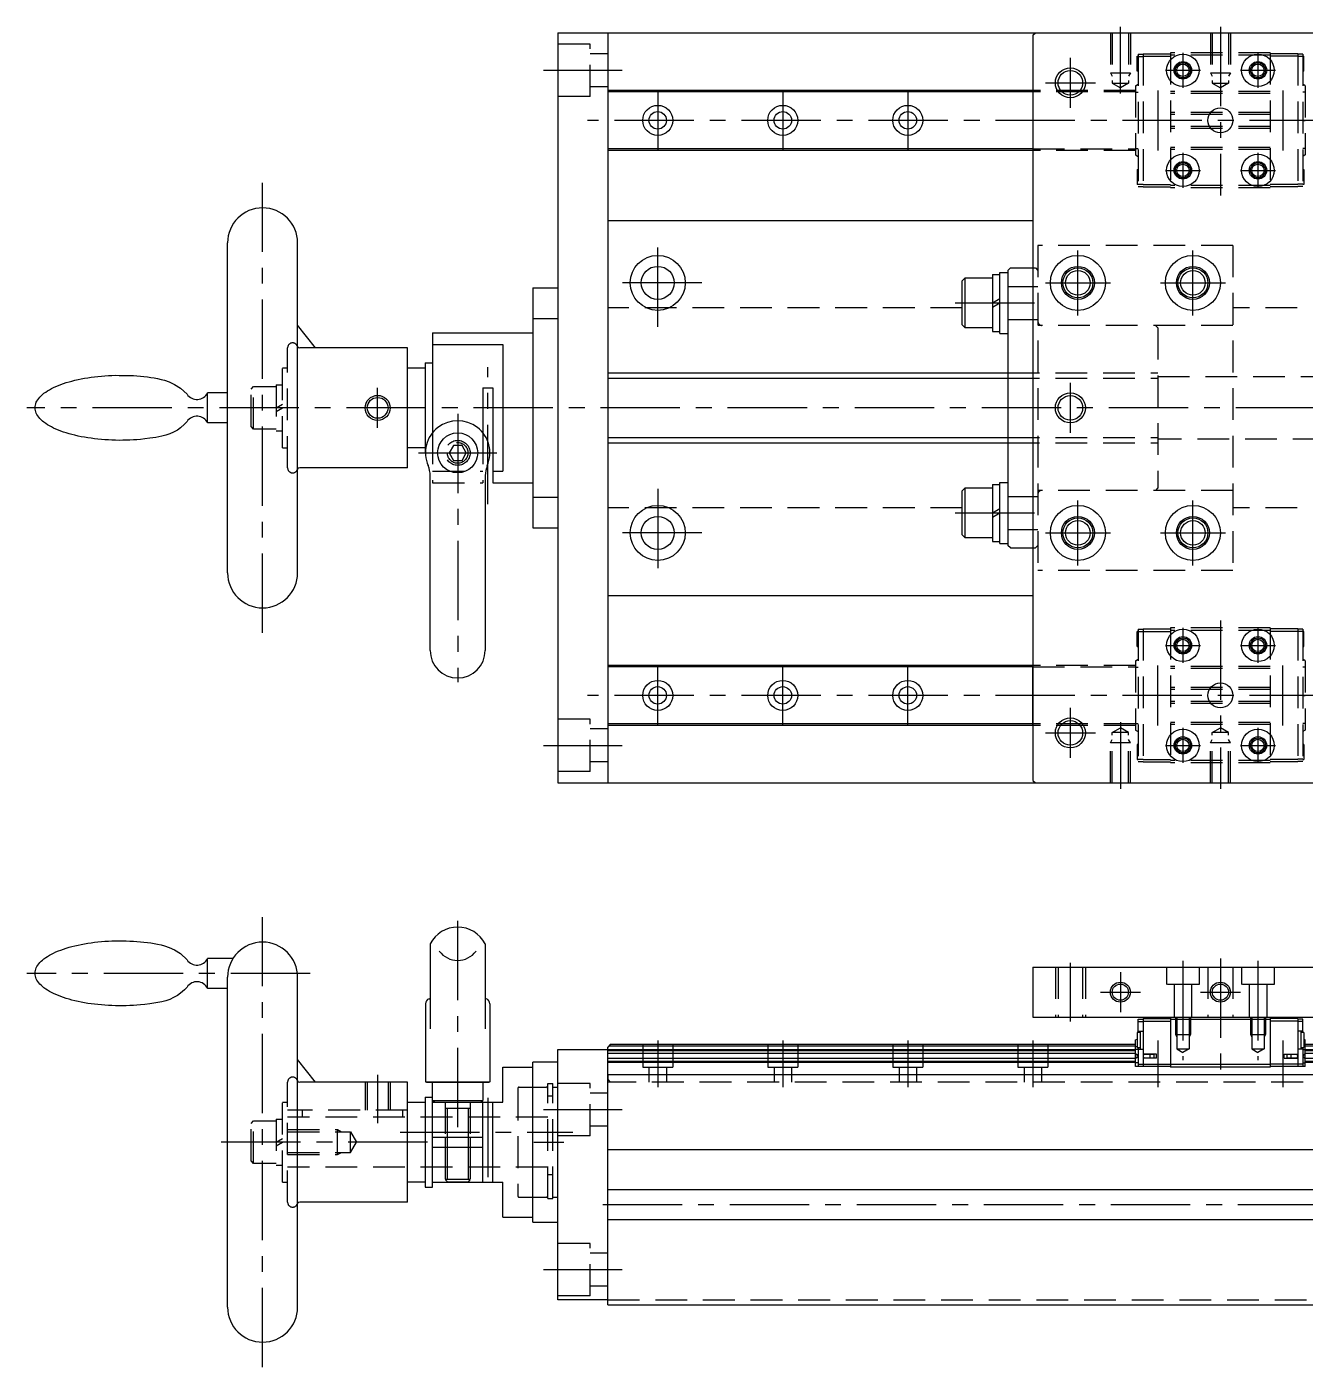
# Model space of a CAD drawing. Extents: x -2 to 674, y -8 to 273.
# Drawn here: x 234.7 to 490.3, y 5 to 273 of the extents above; entities that cross this region are included whole.
import ezdxf

# ---------------------------------------------------------------- set-up
doc = ezdxf.new("R2010")
doc.units = 0
doc.header["$LTSCALE"] = 0.5
doc.linetypes.add('CENTER', pattern=[50.8, 31.75, -6.35, 6.35, -6.35])
doc.linetypes.add('DASHED', pattern=[19.05, 12.7, -6.35])
for name, color, linetype in [('MSM_CENTER', 1, 'CENTER'), ('MSM_CONTINUOUS', 7, 'CONTINUOUS'), ('MSM_DASHED', 4, 'DASHED'), ('MSM_NARROW', 5, 'CONTINUOUS')]:
    doc.layers.add(name, color=color, linetype=linetype)

msp = doc.modelspace()

# ---------------------------------------------------------------- linework, layer by layer
at = {"layer": 'MSM_CENTER'}
for p, q in [((453.36, 259.7), (453.36, 273.03)), ((473.36, 273.03), (473.36, 239.33)), ((443.36, 256.83), (443.36, 266.83)), ((465.86, 267.83), (465.86, 260.83)), ((480.86, 267.83), (480.86, 260.83)), ((338.02, 264.33), (353.76, 264.33)), ((462.36, 264.33), (469.36, 264.33)), ((477.36, 264.33), (484.36, 264.33)), ((360.86, 260.33), (360.86, 248.33)), ((385.86, 260.33), (385.86, 248.33)), ((410.86, 260.33), (410.86, 248.33)), ((435.86, 260.33), (435.86, 248.33)), ((438.36, 261.83), (448.36, 261.83)), ((460.86, 260.33), (460.86, 248.33)), ((485.86, 260.33), (485.86, 248.33)), ((672.88, 254.33), (346.83, 254.33)), ((465.86, 247.83), (465.86, 240.83)), ((480.86, 247.83), (480.86, 240.83)), ((462.36, 244.33), (469.36, 244.33)), ((477.36, 244.33), (484.36, 244.33)), ((281.86, 151.83), (281.86, 241.83)), ((360.86, 213.03), (360.86, 230.63)), ((444.86, 215.33), (444.86, 228.33)), ((467.86, 215.33), (467.86, 228.33)), ((369.66, 221.83), (352.06, 221.83)), ((438.36, 221.83), (451.36, 221.83)), ((461.36, 221.83), (474.36, 221.83)), ((420.34, 217.83), (438.86, 217.83)), ((326.86, 177.59), (326.86, 204.95)), ((443.36, 191.83), (443.36, 201.83)), ((304.86, 192.83), (304.86, 200.83)), ((670.11, 196.83), (234.71, 196.83)), ((320.86, 195.66), (320.86, 141.95)), ((313.03, 187.83), (328.69, 187.83)), ((360.86, 180.63), (360.86, 163.03)), ((444.86, 165.33), (444.86, 178.33)), ((467.86, 165.33), (467.86, 178.33)), ((420.34, 175.83), (438.86, 175.83)), ((369.66, 171.83), (352.06, 171.83)), ((438.36, 171.83), (451.36, 171.83)), ((461.36, 171.83), (474.36, 171.83)), ((465.86, 152.83), (465.86, 145.83)), ((473.36, 154.33), (473.36, 120.62)), ((480.86, 152.83), (480.86, 145.83)), ((462.36, 149.33), (469.36, 149.33)), ((477.36, 149.33), (484.36, 149.33)), ((360.86, 133.33), (360.86, 145.33)), ((385.86, 133.33), (385.86, 145.33)), ((410.86, 133.33), (410.86, 145.33)), ((435.86, 133.33), (435.86, 145.33)), ((460.86, 133.33), (460.86, 145.33)), ((485.86, 133.33), (485.86, 145.33)), ((672.88, 139.33), (346.83, 139.33)), ((443.36, 126.83), (443.36, 136.83)), ((438.36, 131.83), (448.36, 131.83)), ((453.36, 133.96), (453.36, 120.62)), ((465.86, 132.83), (465.86, 125.83)), ((480.86, 132.83), (480.86, 125.83)), ((338.02, 129.33), (353.76, 129.33)), ((462.36, 129.33), (469.36, 129.33)), ((477.36, 129.33), (484.36, 129.33)), ((281.86, 4.99), (281.86, 94.99)), ((320.86, 52.97), (320.86, 96.09)), ((443.36, 74.11), (443.36, 85.86)), ((465.86, 86.22), (465.86, 66.41)), ((473.36, 86.74), (473.36, 63.49)), ((480.86, 86.22), (480.86, 66.41)), ((291.36, 83.74), (234.71, 83.74)), ((453.36, 83.99), (453.36, 75.99)), ((449.36, 79.99), (457.36, 79.99)), ((469.36, 79.99), (477.36, 79.99)), ((360.86, 70.31), (360.86, 60.97)), ((385.86, 70.31), (385.86, 60.97)), ((410.86, 70.31), (410.86, 60.97)), ((435.86, 70.31), (435.86, 60.97)), ((460.86, 70.31), (460.86, 60.97)), ((485.86, 70.31), (485.86, 60.97)), ((304.86, 63.42), (304.86, 53.8)), ((326.86, 58.86), (326.86, 40.99)), ((338.02, 56.49), (353.76, 56.49)), ((309.36, 51.99), (343.86, 51.99)), ((314.86, 49.99), (272.36, 49.99)), ((349.87, 37.49), (673.59, 37.49)), ((338.02, 24.49), (353.76, 24.49))]:
    msp.add_line(p, q, dxfattribs=at)
at = {"layer": 'MSM_CONTINUOUS'}
for p, q in [((340.86, 271.83), (670.86, 271.83)), ((340.86, 271.83), (340.86, 121.83)), ((350.86, 271.83), (350.86, 121.83)), ((435.86, 271.33), (436.36, 271.83)), ((435.86, 271.33), (435.86, 122.33)), ((435.86, 260.33), (350.86, 260.33)), ((435.86, 260.03), (350.86, 260.03)), ((435.86, 248.63), (350.86, 248.63)), ((435.86, 248.33), (350.86, 248.33)), ((350.86, 234.33), (435.86, 234.33)), ((274.86, 163.83), (274.86, 229.83)), ((288.86, 163.83), (288.86, 229.83)), ((421.76, 222.23), (422.36, 222.83)), ((422.36, 222.83), (427.76, 222.83)), ((422.36, 212.83), (422.36, 222.83)), ((427.76, 223.53), (429.26, 223.53)), ((427.76, 223.53), (427.76, 212.13)), ((429.26, 211.73), (429.26, 223.93)), ((429.26, 223.93), (430.86, 223.93)), ((431.36, 224.83), (430.86, 224.33)), ((430.86, 224.33), (430.86, 169.33)), ((431.36, 224.83), (435.86, 224.83)), ((335.86, 220.83), (340.86, 220.83)), ((335.86, 220.83), (335.86, 172.83)), ((421.76, 213.43), (421.76, 222.23)), ((427.76, 217.83), (429.26, 218.69)), ((427.76, 216.96), (429.26, 217.83)), ((335.86, 214.72), (340.86, 214.72)), ((292.41, 208.83), (288.86, 213.34)), ((315.86, 211.83), (315.86, 191.89)), ((315.86, 211.83), (335.86, 211.83)), ((422.36, 212.83), (421.76, 213.43)), ((427.76, 212.83), (422.36, 212.83)), ((427.76, 212.13), (429.26, 212.13)), ((315.86, 209.52), (329.86, 209.52)), ((329.86, 209.52), (329.86, 184.14)), ((429.26, 211.73), (430.86, 211.73)), ((310.86, 208.83), (289.28, 208.83)), ((310.86, 184.83), (310.86, 208.83)), ((310.86, 204.83), (314.36, 204.83)), ((314.36, 205.83), (314.36, 187.83)), ((314.36, 205.83), (315.86, 205.83)), ((350.86, 203.83), (430.86, 203.83)), ((240.08, 200.9), (240.54, 201.11)), ((240.54, 201.11), (241.02, 201.31)), ((241.02, 201.31), (241.53, 201.51)), ((241.53, 201.51), (242.05, 201.69)), ((242.05, 201.69), (242.6, 201.87)), ((242.6, 201.87), (243.16, 202.04)), ((243.16, 202.04), (243.74, 202.2)), ((243.74, 202.2), (244.34, 202.35)), ((244.34, 202.35), (244.96, 202.49)), ((244.96, 202.49), (245.59, 202.62)), ((245.59, 202.62), (246.23, 202.74)), ((246.23, 202.74), (246.89, 202.85)), ((246.89, 202.85), (247.56, 202.95)), ((247.56, 202.95), (248.24, 203.04)), ((248.24, 203.04), (248.92, 203.12)), ((248.92, 203.12), (249.62, 203.18)), ((249.62, 203.18), (250.32, 203.24)), ((250.32, 203.24), (251.03, 203.28)), ((251.03, 203.28), (251.74, 203.32)), ((251.74, 203.32), (252.46, 203.34)), ((252.46, 203.34), (253.17, 203.33)), ((253.17, 203.33), (253.89, 203.33)), ((253.89, 203.33), (254.61, 203.33)), ((254.61, 203.33), (255.33, 203.31)), ((255.33, 203.31), (256.04, 203.27)), ((256.04, 203.27), (256.74, 203.22)), ((256.74, 203.22), (257.44, 203.16)), ((257.44, 203.16), (258.14, 203.09)), ((258.14, 203.09), (258.82, 203.01)), ((258.82, 203.01), (259.5, 202.92)), ((259.5, 202.92), (260.16, 202.82)), ((260.16, 202.82), (260.82, 202.71)), ((260.82, 202.71), (261.55, 202.53)), ((261.55, 202.53), (262.26, 202.35)), ((262.26, 202.35), (263.16, 202.03)), ((263.16, 202.03), (264.25, 201.52)), ((264.25, 201.52), (265.41, 200.8)), ((236.74, 198.2), (236.9, 198.47)), ((236.9, 198.47), (237.09, 198.73)), ((237.09, 198.73), (237.32, 198.99)), ((237.32, 198.99), (237.57, 199.25)), ((237.57, 199.25), (237.85, 199.5)), ((237.85, 199.5), (238.15, 199.75)), ((238.15, 199.75), (238.49, 199.99)), ((238.49, 199.99), (238.85, 200.23)), ((238.85, 200.23), (239.23, 200.46)), ((239.23, 200.46), (239.65, 200.68)), ((239.65, 200.68), (240.08, 200.9)), ((265.41, 200.8), (266.75, 199.56)), ((274.86, 199.83), (270.86, 199.83)), ((270.86, 193.83), (270.86, 199.83)), ((325.86, 200.83), (325.86, 191.89)), ((325.86, 200.83), (327.86, 200.83)), ((327.86, 200.83), (327.86, 181.83)), ((236.36, 196.85), (236.38, 197.12)), ((236.38, 196.57), (236.36, 196.85)), ((236.38, 197.12), (236.42, 197.39)), ((236.42, 196.3), (236.38, 196.57)), ((236.42, 197.39), (236.5, 197.67)), ((236.5, 196.03), (236.42, 196.3)), ((236.5, 197.67), (236.6, 197.94)), ((236.6, 195.76), (236.5, 196.03)), ((236.6, 197.94), (236.74, 198.2)), ((236.74, 195.49), (236.6, 195.76)), ((236.9, 195.22), (236.74, 195.49)), ((237.09, 194.96), (236.9, 195.22)), ((237.32, 194.7), (237.09, 194.96)), ((237.57, 194.45), (237.32, 194.7)), ((237.85, 194.19), (237.57, 194.45)), ((238.15, 193.95), (237.85, 194.19)), ((238.49, 193.7), (238.15, 193.95)), ((238.85, 193.47), (238.49, 193.7)), ((239.23, 193.24), (238.85, 193.47)), ((239.65, 193.01), (239.23, 193.24)), ((240.08, 192.8), (239.65, 193.01)), ((266.25, 193.55), (265.44, 192.86)), ((266.75, 194.1), (266.25, 193.55)), ((274.86, 193.83), (270.86, 193.83)), ((240.54, 192.59), (240.08, 192.8)), ((241.02, 192.38), (240.54, 192.59)), ((241.53, 192.19), (241.02, 192.38)), ((242.05, 192), (241.53, 192.19)), ((242.6, 191.82), (242.05, 192)), ((243.16, 191.65), (242.6, 191.82)), ((243.74, 191.49), (243.16, 191.65)), ((244.34, 191.34), (243.74, 191.49)), ((244.96, 191.2), (244.34, 191.34)), ((245.59, 191.07), (244.96, 191.2)), ((246.23, 190.95), (245.59, 191.07)), ((246.89, 190.84), (246.23, 190.95)), ((247.56, 190.74), (246.89, 190.84)), ((248.24, 190.66), (247.56, 190.74)), ((248.92, 190.58), (248.24, 190.66)), ((249.62, 190.51), (248.92, 190.58)), ((250.32, 190.46), (249.62, 190.51)), ((251.03, 190.41), (250.32, 190.46)), ((251.74, 190.38), (251.03, 190.41)), ((252.46, 190.34), (251.74, 190.38)), ((253.18, 190.33), (252.46, 190.34)), ((253.89, 190.35), (253.18, 190.33)), ((254.61, 190.36), (253.89, 190.35)), ((255.33, 190.39), (254.61, 190.36)), ((256.04, 190.42), (255.33, 190.39)), ((256.74, 190.47), (256.04, 190.42)), ((257.44, 190.53), (256.74, 190.47)), ((258.31, 190.64), (257.44, 190.53)), ((259.33, 190.75), (258.31, 190.64)), ((260.49, 190.92), (259.33, 190.75)), ((261.74, 191.14), (260.49, 190.92)), ((262.52, 191.34), (261.74, 191.14)), ((263.32, 191.64), (262.52, 191.34)), ((264.07, 191.98), (263.32, 191.64)), ((264.84, 192.39), (264.07, 191.98)), ((265.44, 192.86), (264.84, 192.39)), ((314.36, 188.83), (310.86, 188.83)), ((314.36, 187.83), (314.42, 187.83)), ((320, 189.33), (319.13, 187.83)), ((319.13, 187.83), (320, 186.33)), ((321.73, 189.33), (320, 189.33)), ((322.59, 187.83), (321.73, 189.33)), ((321.73, 186.33), (322.59, 187.83)), ((350.86, 189.83), (430.86, 189.83)), ((320, 186.33), (321.73, 186.33)), ((310.86, 184.83), (289.28, 184.83)), ((315.36, 148.33), (315.36, 183.29)), ((326.37, 183.29), (326.37, 148.33)), ((327.86, 184.14), (329.86, 184.14)), ((327.86, 181.83), (335.86, 181.83)), ((421.76, 180.23), (422.36, 180.83)), ((421.76, 171.43), (421.76, 180.23)), ((422.36, 180.83), (427.76, 180.83)), ((422.36, 170.83), (422.36, 180.83)), ((427.76, 181.53), (429.26, 181.53)), ((427.76, 181.53), (427.76, 170.13)), ((429.26, 169.73), (429.26, 181.93)), ((429.26, 181.93), (430.86, 181.93)), ((335.86, 178.94), (340.86, 178.94)), ((427.76, 175.83), (429.26, 176.69)), ((427.76, 174.96), (429.26, 175.83)), ((335.86, 172.83), (340.86, 172.83)), ((422.36, 170.83), (421.76, 171.43)), ((427.76, 170.83), (422.36, 170.83)), ((427.76, 170.13), (429.26, 170.13)), ((429.26, 169.73), (430.86, 169.73)), ((431.36, 168.83), (430.86, 169.33)), ((431.36, 168.83), (435.86, 168.83)), ((350.86, 159.33), (435.86, 159.33)), ((435.86, 145.33), (350.86, 145.33)), ((435.86, 145.03), (350.86, 145.03)), ((435.86, 133.63), (350.86, 133.63)), ((435.86, 133.33), (350.86, 133.33)), ((340.86, 121.83), (670.86, 121.83)), ((435.86, 122.33), (436.36, 121.83)), ((241.53, 88.41), (242.05, 88.6)), ((242.05, 88.6), (242.6, 88.78)), ((242.6, 88.78), (243.16, 88.95)), ((243.16, 88.95), (243.74, 89.11)), ((243.74, 89.11), (244.34, 89.26)), ((244.34, 89.26), (244.96, 89.4)), ((244.96, 89.4), (245.59, 89.53)), ((245.59, 89.53), (246.23, 89.65)), ((246.23, 89.65), (246.89, 89.76)), ((246.89, 89.76), (247.56, 89.86)), ((247.56, 89.86), (248.24, 89.95)), ((248.24, 89.95), (248.92, 90.03)), ((248.92, 90.03), (249.62, 90.09)), ((249.62, 90.09), (250.32, 90.15)), ((250.32, 90.15), (251.03, 90.19)), ((251.03, 90.19), (251.74, 90.22)), ((251.74, 90.22), (252.46, 90.25)), ((252.46, 90.25), (253.17, 90.24)), ((253.17, 90.24), (253.89, 90.24)), ((253.89, 90.24), (254.61, 90.24)), ((254.61, 90.24), (255.33, 90.21)), ((255.33, 90.21), (256.04, 90.18)), ((256.04, 90.18), (256.74, 90.13)), ((256.74, 90.13), (257.44, 90.07)), ((257.44, 90.07), (258.14, 90)), ((258.14, 90), (258.82, 89.92)), ((258.82, 89.92), (259.5, 89.83)), ((259.5, 89.83), (260.16, 89.73)), ((260.16, 89.73), (260.82, 89.61)), ((260.82, 89.61), (261.55, 89.43)), ((261.55, 89.43), (262.26, 89.25)), ((262.26, 89.25), (263.16, 88.94)), ((263.16, 88.94), (264.25, 88.43)), ((315.36, 89.64), (315.36, 72.65)), ((326.37, 89.64), (326.37, 72.65)), ((237.09, 85.64), (237.32, 85.9)), ((237.32, 85.9), (237.57, 86.16)), ((237.57, 86.16), (237.85, 86.41)), ((237.85, 86.41), (238.15, 86.66)), ((238.15, 86.66), (238.49, 86.9)), ((238.49, 86.9), (238.85, 87.14)), ((238.85, 87.14), (239.23, 87.37)), ((239.23, 87.37), (239.65, 87.59)), ((239.65, 87.59), (240.08, 87.81)), ((240.08, 87.81), (240.54, 88.02)), ((240.54, 88.02), (241.02, 88.22)), ((241.02, 88.22), (241.53, 88.41)), ((264.25, 88.43), (265.41, 87.71)), ((265.41, 87.71), (266.75, 86.47)), ((275.95, 86.74), (270.86, 86.74)), ((270.86, 80.74), (270.86, 86.74)), ((236.36, 83.76), (236.38, 84.03)), ((236.38, 83.48), (236.36, 83.76)), ((236.38, 84.03), (236.42, 84.3)), ((236.42, 83.21), (236.38, 83.48)), ((236.42, 84.3), (236.5, 84.57)), ((236.5, 82.94), (236.42, 83.21)), ((236.5, 84.57), (236.6, 84.84)), ((236.6, 84.84), (236.74, 85.11)), ((236.74, 85.11), (236.9, 85.38)), ((236.9, 85.38), (237.09, 85.64)), ((435.86, 84.99), (435.86, 74.99)), ((435.86, 84.99), (585.86, 84.99)), ((236.6, 82.67), (236.5, 82.94)), ((236.74, 82.4), (236.6, 82.67)), ((236.9, 82.13), (236.74, 82.4)), ((237.09, 81.87), (236.9, 82.13)), ((237.32, 81.61), (237.09, 81.87)), ((237.57, 81.35), (237.32, 81.61)), ((237.85, 81.1), (237.57, 81.35)), ((238.15, 80.85), (237.85, 81.1)), ((238.49, 80.61), (238.15, 80.85)), ((238.85, 80.38), (238.49, 80.61)), ((266.25, 80.46), (265.44, 79.77)), ((266.75, 81.01), (266.25, 80.46)), ((274.86, 80.74), (270.86, 80.74)), ((274.86, 16.99), (274.86, 82.99)), ((288.86, 16.99), (288.86, 82.99)), ((239.23, 80.14), (238.85, 80.38)), ((239.65, 79.92), (239.23, 80.14)), ((240.08, 79.7), (239.65, 79.92)), ((240.54, 79.49), (240.08, 79.7)), ((241.02, 79.29), (240.54, 79.49)), ((241.53, 79.1), (241.02, 79.29)), ((242.05, 78.91), (241.53, 79.1)), ((242.6, 78.73), (242.05, 78.91)), ((243.16, 78.56), (242.6, 78.73)), ((243.74, 78.4), (243.16, 78.56)), ((244.34, 78.25), (243.74, 78.4)), ((244.96, 78.11), (244.34, 78.25)), ((245.59, 77.98), (244.96, 78.11)), ((246.23, 77.86), (245.59, 77.98)), ((246.89, 77.75), (246.23, 77.86)), ((247.56, 77.65), (246.89, 77.75)), ((260.49, 77.83), (259.33, 77.66)), ((261.74, 78.05), (260.49, 77.83)), ((262.52, 78.25), (261.74, 78.05)), ((263.32, 78.54), (262.52, 78.25)), ((264.07, 78.89), (263.32, 78.54)), ((264.84, 79.3), (264.07, 78.89)), ((265.44, 79.77), (264.84, 79.3)), ((315.15, 78.62), (315.36, 78.68)), ((326.58, 78.62), (326.37, 78.68)), ((248.24, 77.56), (247.56, 77.65)), ((248.92, 77.49), (248.24, 77.56)), ((249.62, 77.42), (248.92, 77.49)), ((250.32, 77.36), (249.62, 77.42)), ((251.03, 77.32), (250.32, 77.36)), ((251.74, 77.29), (251.03, 77.32)), ((252.46, 77.25), (251.74, 77.29)), ((253.18, 77.24), (252.46, 77.25)), ((253.89, 77.26), (253.18, 77.24)), ((254.61, 77.27), (253.89, 77.26)), ((255.33, 77.3), (254.61, 77.27)), ((256.04, 77.33), (255.33, 77.3)), ((256.74, 77.38), (256.04, 77.33)), ((257.44, 77.44), (256.74, 77.38)), ((258.31, 77.55), (257.44, 77.44)), ((259.33, 77.66), (258.31, 77.55)), ((314.42, 77.66), (314.42, 62.07)), ((327.3, 77.66), (327.3, 62.07)), ((435.86, 74.99), (585.86, 74.99)), ((456.91, 71.89), (456.91, 74.59)), ((456.91, 74.59), (457.91, 74.59)), ((456.91, 74.09), (457.91, 74.09)), ((457.91, 74.69), (457.91, 65.09)), ((457.91, 74.69), (463.41, 74.69)), ((457.91, 74.19), (463.41, 74.19)), ((463.41, 74.99), (463.41, 64.99)), ((483.31, 74.49), (463.41, 74.49)), ((483.31, 74.99), (483.31, 64.99)), ((488.81, 74.69), (483.31, 74.69)), ((488.81, 74.19), (483.31, 74.19)), ((488.81, 74.69), (488.81, 65.09)), ((489.81, 74.59), (488.81, 74.59)), ((489.81, 74.09), (488.81, 74.09)), ((489.81, 71.89), (489.81, 74.59)), ((456.41, 70.42), (456.71, 70.6)), ((456.41, 65.09), (456.41, 70.42)), ((456.71, 71.89), (456.71, 68.89)), ((457.31, 71.89), (456.71, 71.89)), ((456.91, 72.19), (457.91, 72.19)), ((457.31, 72.19), (457.31, 68.59)), ((489.81, 72.19), (488.81, 72.19)), ((489.41, 72.19), (489.41, 68.59)), ((490.01, 71.89), (489.41, 71.89)), ((490.01, 71.89), (490.01, 68.89)), ((490.31, 70.42), (490.01, 70.6)), ((490.31, 65.09), (490.31, 70.42)), ((340.86, 18.49), (340.86, 68.49)), ((340.86, 68.49), (350.86, 68.49)), ((351.36, 69.49), (350.86, 68.99)), ((350.86, 17.49), (350.86, 68.99)), ((456.41, 68.45), (350.86, 68.45)), ((456.41, 68.24), (350.86, 68.24)), ((456.41, 67.69), (350.86, 67.69)), ((456.41, 69.19), (351.06, 69.19)), ((456.41, 69.49), (351.36, 69.49)), ((456.41, 69.12), (456.71, 69.12)), ((456.91, 68.49), (456.41, 68.49)), ((456.91, 67.37), (456.41, 67.63)), ((456.91, 67.27), (456.41, 67.53)), ((456.91, 67.1), (456.41, 66.84)), ((456.71, 68.89), (457.31, 68.89)), ((456.91, 68.89), (456.91, 65.09)), ((456.91, 68.59), (457.91, 68.59)), ((456.91, 67.1), (456.91, 67.1)), ((460.61, 67.59), (457.91, 67.59)), ((460.11, 67.54), (458.26, 67.54)), ((458.71, 67.54), (458.71, 67.59)), ((459.17, 67.54), (459.17, 67.59)), ((459.31, 66.84), (459.31, 67.54)), ((460.11, 66.84), (460.11, 67.54)), ((460.61, 66.79), (460.61, 67.59)), ((486.11, 67.59), (488.81, 67.59)), ((486.11, 66.79), (486.11, 67.59)), ((488.46, 67.54), (486.61, 67.54)), ((486.61, 67.54), (486.61, 66.84)), ((487.41, 67.54), (487.41, 66.84)), ((487.55, 67.54), (487.55, 67.59)), ((488.01, 67.54), (488.01, 67.59)), ((489.81, 68.59), (488.81, 68.59)), ((489.41, 68.89), (490.01, 68.89)), ((489.81, 68.89), (489.81, 65.09)), ((489.81, 68.49), (490.31, 68.49)), ((489.81, 67.37), (490.31, 67.63)), ((489.81, 67.27), (490.31, 67.53)), ((489.81, 67.1), (490.31, 66.84)), ((489.81, 67.1), (489.81, 67.1)), ((490.31, 69.12), (490.01, 69.12)), ((531.41, 69.49), (490.31, 69.49)), ((531.41, 69.19), (490.31, 69.19)), ((531.41, 68.45), (490.31, 68.45)), ((531.41, 68.24), (490.31, 68.24)), ((531.41, 67.69), (490.31, 67.69)), ((292.41, 61.99), (288.86, 66.5)), ((329.86, 64.99), (335.86, 64.99)), ((329.86, 57.99), (329.86, 64.99)), ((335.86, 33.99), (335.86, 65.99)), ((340.86, 65.99), (335.86, 65.99)), ((456.41, 66.69), (350.86, 66.69)), ((456.41, 66.13), (350.86, 66.13)), ((456.41, 65.92), (350.86, 65.92)), ((456.91, 67.01), (456.41, 66.75)), ((456.91, 65.88), (456.41, 65.88)), ((463.41, 65.09), (456.41, 65.09)), ((456.91, 65.59), (463.41, 65.59)), ((460.61, 66.79), (457.91, 66.79)), ((458.26, 66.84), (460.11, 66.84)), ((458.71, 66.79), (458.71, 66.84)), ((459.17, 66.79), (459.17, 66.84)), ((483.31, 65.49), (463.41, 65.49)), ((483.31, 64.99), (463.41, 64.99)), ((489.81, 65.59), (483.31, 65.59)), ((490.31, 65.09), (483.31, 65.09)), ((486.11, 66.79), (488.81, 66.79)), ((486.61, 66.84), (488.46, 66.84)), ((487.55, 66.79), (487.55, 66.84)), ((488.01, 66.79), (488.01, 66.84)), ((489.81, 67.01), (490.31, 66.75)), ((489.81, 65.88), (490.31, 65.88)), ((531.41, 66.69), (490.31, 66.69)), ((531.41, 66.13), (490.31, 66.13)), ((531.41, 65.92), (490.31, 65.92)), ((310.86, 61.99), (289.28, 61.99)), ((310.86, 37.99), (310.86, 61.99)), ((314.42, 62.07), (314.62, 61.99)), ((314.42, 62.07), (327.3, 62.07)), ((314.62, 61.99), (327.1, 61.99)), ((315.86, 40.99), (315.86, 61.99)), ((325.86, 61.99), (325.86, 58.35)), ((327.3, 62.07), (327.1, 61.99)), ((350.86, 63.49), (670.86, 63.49)), ((314.36, 58.99), (315.86, 58.99)), ((314.36, 58.99), (314.36, 40.99)), ((310.86, 57.99), (314.36, 57.99)), ((315.86, 58.35), (325.86, 58.35)), ((316.23, 57.99), (315.86, 58.35)), ((315.86, 57.99), (329.86, 57.99)), ((325.5, 57.99), (325.86, 58.35)), ((325.86, 41.99), (325.86, 57.99)), ((327.86, 41.99), (327.86, 57.99)), ((315.86, 50.99), (325.86, 50.99)), ((318.36, 50.99), (318.36, 48.99)), ((323.36, 50.99), (323.36, 48.99)), ((315.86, 48.99), (325.86, 48.99)), ((350.86, 48.49), (670.86, 48.49)), ((314.36, 41.99), (310.86, 41.99)), ((314.36, 40.99), (315.86, 40.99)), ((315.86, 41.99), (329.86, 41.99)), ((329.86, 34.99), (329.86, 41.99)), ((350.86, 40.49), (670.86, 40.49)), ((310.86, 37.99), (289.28, 37.99)), ((329.86, 34.99), (335.86, 34.99)), ((335.86, 33.99), (340.86, 33.99)), ((350.86, 34.49), (670.86, 34.49)), ((350.86, 18.49), (340.86, 18.49)), ((350.86, 17.49), (670.86, 17.49))]:
    msp.add_line(p, q, dxfattribs=at)
for centre, radius in [((465.86, 264.33), 3.25), ((465.86, 264.33), 1.75), ((465.86, 264.33), 1.23), ((480.86, 264.33), 3.25), ((480.86, 264.33), 1.75), ((480.86, 264.33), 1.23), ((443.36, 261.83), 2.46), ((360.86, 254.33), 3), ((385.86, 254.33), 3), ((410.86, 254.33), 3), ((360.86, 254.33), 1.75), ((385.86, 254.33), 1.75), ((410.86, 254.33), 1.75), ((473.36, 254.33), 2.5), ((465.86, 244.33), 3.25), ((480.86, 244.33), 3.25), ((465.86, 244.33), 1.75), ((465.86, 244.33), 1.23), ((480.86, 244.33), 1.75), ((480.86, 244.33), 1.23), ((360.86, 221.83), 5.5), ((444.86, 221.83), 5.5), ((467.86, 221.83), 5.5), ((360.86, 221.83), 3.3), ((444.86, 221.83), 3.3), ((444.86, 221.83), 2.46), ((467.86, 221.83), 3.3), ((467.86, 221.83), 2.46), ((304.86, 196.83), 2.07), ((443.36, 196.83), 2.46), ((320.86, 187.83), 4), ((360.86, 171.83), 5.5), ((444.86, 171.83), 5.5), ((467.86, 171.83), 5.5), ((360.86, 171.83), 3.3), ((444.86, 171.83), 3.3), ((444.86, 171.83), 2.46), ((467.86, 171.83), 3.3), ((467.86, 171.83), 2.46), ((465.86, 149.33), 3.25), ((465.86, 149.33), 1.75), ((465.86, 149.33), 1.23), ((480.86, 149.33), 3.25), ((480.86, 149.33), 1.75), ((480.86, 149.33), 1.23), ((360.86, 139.33), 3), ((385.86, 139.33), 3), ((410.86, 139.33), 3), ((360.86, 139.33), 1.75), ((385.86, 139.33), 1.75), ((410.86, 139.33), 1.75), ((473.36, 139.33), 2.5), ((443.36, 131.83), 2.46), ((465.86, 129.33), 3.25), ((480.86, 129.33), 3.25), ((465.86, 129.33), 1.75), ((465.86, 129.33), 1.23), ((480.86, 129.33), 1.75), ((480.86, 129.33), 1.23), ((453.36, 79.99), 1.62), ((473.36, 79.99), 1.62)]:
    msp.add_circle(centre, radius, dxfattribs=at)
for centre, radius, start, end in [((281.86, 229.83), 7, 0, 180), ((289.28, 209.33), 0.5, 214.0625, 270), ((268.73, 200.88), 2.38, 213.6805, 333.8255), ((268.73, 192.78), 2.38, 26.1745, 146.3195), ((320.86, 187.83), 6.44, 336.6341, 203.3659), ((310.36, 183.29), 5, 0, 23.3659), ((331.37, 183.29), 5, 156.6341, 180), ((289.28, 184.33), 0.5, 90, 145.9375), ((281.86, 163.83), 7, 180, 360), ((320.86, 148.33), 5.5, 180, 0), ((320.86, 86.79), 6.2, 27.3186, 152.6814), ((281.86, 82.99), 7, 0, 180), ((268.73, 87.78), 2.38, 213.6805, 333.8255), ((320.86, 90.94), 4.6, 216.9899, 323.0101), ((268.73, 79.69), 2.38, 26.1745, 146.3195), ((315.42, 77.66), 1, 105.7247, 180), ((326.3, 77.66), 1, 0, 74.2753), ((458.26, 67.19), 0.35, 90, 270), ((488.46, 67.19), 0.35, 270, 90), ((289.28, 62.49), 0.5, 214.0625, 270), ((289.28, 37.49), 0.5, 90, 145.9375), ((281.86, 16.99), 7, 180, 360)]:
    msp.add_arc(centre, radius, start, end, dxfattribs=at)
at = {"layer": 'MSM_DASHED'}
for p, q in [((451.36, 271.83), (451.36, 263.83)), ((451.74, 271.83), (451.74, 261.76)), ((454.98, 271.83), (454.98, 261.76)), ((455.36, 271.83), (455.36, 263.83)), ((471.36, 271.83), (471.36, 263.83)), ((471.74, 271.83), (471.74, 261.76)), ((474.98, 271.83), (474.98, 261.76)), ((475.36, 271.83), (475.36, 263.83)), ((347.36, 269.58), (340.86, 269.58)), ((347.36, 259.08), (347.36, 269.58)), ((350.86, 267.63), (347.36, 267.63)), ((456.71, 264.13), (456.71, 267.13)), ((456.71, 267.13), (456.91, 267.13)), ((456.91, 267.58), (457.91, 267.58)), ((456.91, 267.58), (456.91, 241.08)), ((456.91, 267.08), (457.91, 267.08)), ((457.91, 267.63), (457.91, 241.03)), ((457.91, 267.63), (463.41, 267.63)), ((457.91, 267.13), (463.41, 267.13)), ((483.31, 267.83), (463.41, 267.83)), ((463.41, 267.83), (463.41, 240.83)), ((483.31, 267.33), (463.41, 267.33)), ((483.31, 267.83), (483.31, 240.83)), ((488.81, 267.63), (483.31, 267.63)), ((488.81, 267.13), (483.31, 267.13)), ((488.81, 267.63), (488.81, 241.03)), ((489.81, 267.58), (488.81, 267.58)), ((489.81, 267.08), (488.81, 267.08)), ((489.81, 267.58), (489.81, 241.08)), ((489.81, 267.13), (490.01, 267.13)), ((490.01, 264.13), (490.01, 267.13)), ((451.36, 263.83), (455.36, 263.83)), ((451.36, 263.83), (451.74, 263.17)), ((455.36, 263.83), (454.98, 263.17)), ((456.91, 264.13), (456.71, 264.13)), ((471.36, 263.83), (475.36, 263.83)), ((471.36, 263.83), (471.74, 263.17)), ((475.36, 263.83), (474.98, 263.17)), ((490.01, 264.13), (489.81, 264.13)), ((350.86, 261.03), (347.36, 261.03)), ((456.41, 260.33), (435.86, 260.33)), ((456.41, 260.03), (435.86, 260.03)), ((451.74, 261.76), (454.98, 261.76)), ((451.74, 261.76), (453.36, 260.83)), ((454.98, 261.76), (453.36, 260.83)), ((456.41, 261.26), (456.91, 261.56)), ((456.41, 261.26), (456.41, 247.4)), ((483.31, 260.13), (463.41, 260.13)), ((471.74, 261.76), (474.98, 261.76)), ((471.74, 261.76), (473.36, 260.83)), ((474.98, 261.76), (473.36, 260.83)), ((490.31, 261.26), (489.81, 261.56)), ((490.31, 261.26), (490.31, 247.4)), ((347.36, 259.08), (340.86, 259.08)), ((456.41, 259.96), (456.91, 259.96)), ((483.31, 259.73), (463.41, 259.73)), ((490.31, 259.96), (489.81, 259.96)), ((483.31, 255.93), (463.41, 255.93)), ((483.31, 255.53), (463.41, 255.53)), ((456.91, 254.33), (456.41, 254.33)), ((483.31, 253.13), (463.41, 253.13)), ((483.31, 252.73), (463.41, 252.73)), ((489.81, 254.33), (490.31, 254.33)), ((435.86, 248.63), (456.41, 248.63)), ((456.41, 248.33), (435.86, 248.33)), ((456.41, 248.7), (456.91, 248.7)), ((456.41, 247.4), (456.91, 247.1)), ((483.31, 248.93), (463.41, 248.93)), ((483.31, 248.53), (463.41, 248.53)), ((490.31, 248.7), (489.81, 248.7)), ((490.31, 247.4), (489.81, 247.1)), ((456.71, 244.53), (456.71, 241.53)), ((456.71, 244.53), (456.91, 244.53)), ((489.81, 244.53), (490.01, 244.53)), ((490.01, 244.53), (490.01, 241.53)), ((456.91, 241.53), (456.71, 241.53)), ((456.91, 241.58), (457.91, 241.58)), ((457.91, 241.53), (463.41, 241.53)), ((483.31, 241.33), (463.41, 241.33)), ((488.81, 241.53), (483.31, 241.53)), ((489.81, 241.58), (488.81, 241.58)), ((490.01, 241.53), (489.81, 241.53)), ((456.91, 241.08), (457.91, 241.08)), ((457.91, 241.03), (463.41, 241.03)), ((483.31, 240.83), (463.41, 240.83)), ((488.81, 241.03), (483.31, 241.03)), ((489.81, 241.08), (488.81, 241.08)), ((436.86, 229.33), (436.86, 164.33)), ((475.86, 229.33), (436.86, 229.33)), ((475.86, 229.33), (475.86, 164.33)), ((435.86, 224.83), (436.36, 224.83)), ((436.36, 224.83), (436.86, 224.33)), ((430.86, 221.13), (436.86, 221.13)), ((421.76, 216.83), (350.86, 216.83)), ((430.86, 214.53), (436.86, 214.53)), ((545.86, 216.83), (475.86, 216.83)), ((475.86, 213.33), (436.86, 213.33)), ((460.36, 213.33), (460.86, 212.83)), ((460.86, 212.83), (460.86, 180.83)), ((286.86, 184.83), (286.86, 208.83)), ((285.86, 188.83), (285.86, 204.83)), ((285.86, 204.83), (286.86, 204.83)), ((430.86, 203.83), (460.86, 203.83)), ((279.56, 200.58), (280.06, 201.08)), ((280.06, 201.08), (284.56, 201.08)), ((280.06, 192.58), (280.06, 201.08)), ((284.56, 201.43), (285.86, 201.43)), ((284.56, 201.43), (284.56, 192.23)), ((430.86, 202.75), (460.86, 202.75)), ((460.86, 203.08), (560.86, 203.08)), ((279.56, 193.08), (279.56, 200.58)), ((284.56, 196.83), (285.86, 197.58)), ((284.56, 196.08), (285.86, 196.83)), ((280.06, 192.58), (279.56, 193.08)), ((284.56, 192.58), (280.06, 192.58)), ((284.56, 192.23), (285.86, 192.23)), ((315.86, 191.89), (315.86, 181.83)), ((325.86, 191.89), (325.86, 181.83)), ((430.86, 190.91), (460.86, 190.91)), ((560.86, 190.58), (460.86, 190.58)), ((285.86, 188.83), (286.86, 188.83)), ((430.86, 189.83), (460.86, 189.83)), ((315.86, 184.14), (325.86, 184.14)), ((315.86, 181.83), (325.86, 181.83)), ((475.86, 180.33), (436.86, 180.33)), ((460.86, 180.83), (460.36, 180.33)), ((430.86, 179.13), (436.86, 179.13)), ((421.76, 176.83), (350.86, 176.83)), ((545.86, 176.83), (475.86, 176.83)), ((430.86, 172.53), (436.86, 172.53)), ((436.36, 168.83), (436.86, 169.33)), ((435.86, 168.83), (436.36, 168.83)), ((475.86, 164.33), (436.86, 164.33)), ((483.31, 152.83), (463.41, 152.83)), ((463.41, 152.83), (463.41, 125.83)), ((483.31, 152.83), (483.31, 125.83)), ((456.71, 149.13), (456.71, 152.13)), ((456.91, 152.13), (456.71, 152.13)), ((456.91, 152.58), (456.91, 126.08)), ((456.91, 152.58), (457.91, 152.58)), ((456.91, 152.08), (457.91, 152.08)), ((457.91, 152.63), (457.91, 126.03)), ((457.91, 152.63), (463.41, 152.63)), ((457.91, 152.13), (463.41, 152.13)), ((483.31, 152.33), (463.41, 152.33)), ((488.81, 152.63), (483.31, 152.63)), ((488.81, 152.13), (483.31, 152.13)), ((488.81, 152.63), (488.81, 126.03)), ((489.81, 152.58), (488.81, 152.58)), ((489.81, 152.08), (488.81, 152.08)), ((489.81, 152.58), (489.81, 126.08)), ((490.01, 152.13), (489.81, 152.13)), ((490.01, 149.13), (490.01, 152.13)), ((456.71, 149.13), (456.91, 149.13)), ((489.81, 149.13), (490.01, 149.13)), ((456.41, 145.33), (435.86, 145.33)), ((435.86, 145.03), (456.41, 145.03)), ((456.41, 146.26), (456.91, 146.56)), ((456.41, 146.26), (456.41, 132.4)), ((456.41, 144.96), (456.91, 144.96)), ((483.31, 145.13), (463.41, 145.13)), ((490.31, 146.26), (489.81, 146.56)), ((490.31, 144.96), (489.81, 144.96)), ((490.31, 146.26), (490.31, 132.4)), ((483.31, 144.73), (463.41, 144.73)), ((483.31, 140.93), (463.41, 140.93)), ((483.31, 140.53), (463.41, 140.53)), ((456.91, 139.33), (456.41, 139.33)), ((483.31, 138.13), (463.41, 138.13)), ((483.31, 137.73), (463.41, 137.73)), ((489.81, 139.33), (490.31, 139.33)), ((347.36, 134.58), (340.86, 134.58)), ((347.36, 124.08), (347.36, 134.58)), ((350.86, 132.63), (347.36, 132.63)), ((456.41, 133.63), (435.86, 133.63)), ((456.41, 133.33), (435.86, 133.33)), ((451.74, 131.89), (453.36, 132.83)), ((454.98, 131.89), (451.74, 131.89)), ((451.74, 121.83), (451.74, 131.89)), ((454.98, 131.89), (453.36, 132.83)), ((454.98, 121.83), (454.98, 131.89)), ((456.41, 133.7), (456.91, 133.7)), ((456.41, 132.4), (456.91, 132.1)), ((483.31, 133.93), (463.41, 133.93)), ((483.31, 133.53), (463.41, 133.53)), ((471.74, 131.89), (473.36, 132.83)), ((474.98, 131.89), (471.74, 131.89)), ((471.74, 121.83), (471.74, 131.89)), ((474.98, 131.89), (473.36, 132.83)), ((474.98, 121.83), (474.98, 131.89)), ((490.31, 133.7), (489.81, 133.7)), ((490.31, 132.4), (489.81, 132.1)), ((451.36, 129.83), (451.74, 130.49)), ((455.36, 129.83), (451.36, 129.83)), ((451.36, 121.83), (451.36, 129.83)), ((455.36, 129.83), (454.98, 130.49)), ((455.36, 121.83), (455.36, 129.83)), ((456.71, 129.53), (456.71, 126.53)), ((456.91, 129.53), (456.71, 129.53)), ((471.36, 129.83), (471.74, 130.49)), ((475.36, 129.83), (471.36, 129.83)), ((471.36, 121.83), (471.36, 129.83)), ((475.36, 129.83), (474.98, 130.49)), ((475.36, 121.83), (475.36, 129.83)), ((490.01, 129.53), (489.81, 129.53)), ((490.01, 129.53), (490.01, 126.53)), ((350.86, 126.03), (347.36, 126.03)), ((456.71, 126.53), (456.91, 126.53)), ((456.91, 126.58), (457.91, 126.58)), ((456.91, 126.08), (457.91, 126.08)), ((457.91, 126.53), (463.41, 126.53)), ((457.91, 126.03), (463.41, 126.03)), ((483.31, 126.33), (463.41, 126.33)), ((488.81, 126.53), (483.31, 126.53)), ((488.81, 126.03), (483.31, 126.03)), ((489.81, 126.58), (488.81, 126.58)), ((489.81, 126.08), (488.81, 126.08)), ((489.81, 126.53), (490.01, 126.53)), ((347.36, 124.08), (340.86, 124.08)), ((483.31, 125.83), (463.41, 125.83)), ((440.36, 84.99), (440.36, 74.99)), ((440.9, 84.99), (440.9, 74.99)), ((445.82, 84.99), (445.82, 74.99)), ((446.36, 84.99), (446.36, 74.99)), ((462.61, 84.99), (462.61, 81.49)), ((469.11, 84.99), (469.11, 81.49)), ((470.86, 84.99), (470.86, 74.99)), ((475.86, 84.99), (475.86, 74.99)), ((477.61, 84.99), (477.61, 81.49)), ((484.11, 84.99), (484.11, 81.49)), ((469.11, 81.49), (462.61, 81.49)), ((464.11, 81.49), (464.11, 74.99)), ((467.61, 81.49), (467.61, 74.99)), ((484.11, 81.49), (477.61, 81.49)), ((479.11, 81.49), (479.11, 74.99)), ((482.61, 81.49), (482.61, 74.99)), ((464.36, 74.99), (464.36, 71.49)), ((464.63, 74.99), (464.63, 68.62)), ((467.09, 74.99), (467.09, 68.62)), ((467.36, 74.99), (467.36, 71.49)), ((479.36, 74.99), (479.36, 71.49)), ((479.63, 74.99), (479.63, 68.62)), ((482.09, 74.99), (482.09, 68.62)), ((482.36, 74.99), (482.36, 71.49)), ((464.36, 71.49), (464.63, 71.02)), ((464.36, 71.49), (467.36, 71.49)), ((467.36, 71.49), (467.09, 71.02)), ((479.36, 71.49), (479.63, 71.02)), ((479.36, 71.49), (482.36, 71.49)), ((482.36, 71.49), (482.09, 71.02)), ((357.86, 69.49), (357.86, 64.99)), ((363.86, 69.49), (363.86, 64.99)), ((382.86, 69.49), (382.86, 64.99)), ((388.86, 69.49), (388.86, 64.99)), ((407.86, 69.49), (407.86, 64.99)), ((413.86, 69.49), (413.86, 64.99)), ((432.86, 69.49), (432.86, 64.99)), ((438.86, 69.49), (438.86, 64.99)), ((464.63, 68.62), (467.09, 68.62)), ((464.63, 68.62), (465.86, 67.91)), ((467.09, 68.62), (465.86, 67.91)), ((479.63, 68.62), (482.09, 68.62)), ((479.63, 68.62), (480.86, 67.91)), ((482.09, 68.62), (480.86, 67.91)), ((357.86, 64.99), (363.86, 64.99)), ((359.11, 64.99), (359.11, 61.99)), ((362.61, 64.99), (362.61, 61.99)), ((382.86, 64.99), (388.86, 64.99)), ((384.11, 64.99), (384.11, 61.99)), ((387.61, 64.99), (387.61, 61.99)), ((407.86, 64.99), (413.86, 64.99)), ((409.11, 64.99), (409.11, 61.99)), ((412.61, 64.99), (412.61, 61.99)), ((432.86, 64.99), (438.86, 64.99)), ((434.11, 64.99), (434.11, 61.99)), ((437.61, 64.99), (437.61, 61.99)), ((286.86, 37.99), (286.86, 61.99)), ((302.36, 61.99), (302.36, 56.39)), ((302.79, 61.99), (302.79, 56.39)), ((306.93, 61.99), (306.93, 56.39)), ((307.36, 61.99), (307.36, 56.39)), ((338.86, 61.74), (339.86, 61.74)), ((338.86, 38.74), (338.86, 61.74)), ((339.86, 38.74), (339.86, 61.74)), ((347.36, 61.74), (340.86, 61.74)), ((347.36, 51.24), (347.36, 61.74)), ((350.86, 63.49), (350.86, 62.49)), ((350.86, 62.49), (351.36, 61.99)), ((670.86, 61.99), (350.86, 61.99)), ((332.86, 60.69), (332.86, 39.29)), ((333.16, 60.99), (338.56, 60.99)), ((338.86, 59.24), (339.86, 59.24)), ((339.86, 60.99), (340.86, 60.99)), ((350.86, 59.79), (347.36, 59.79)), ((285.86, 41.99), (285.86, 57.99)), ((285.86, 57.99), (286.86, 57.99)), ((310.86, 56.39), (286.86, 56.39)), ((289.86, 54.99), (289.86, 56.39)), ((309.86, 56.39), (309.86, 54.99)), ((318.36, 57.99), (318.36, 50.99)), ((318.36, 56.79), (323.36, 56.79)), ((318.79, 56.79), (318.79, 50.99)), ((322.93, 56.79), (322.93, 50.99)), ((323.36, 57.99), (323.36, 50.99)), ((279.56, 53.74), (280.06, 54.24)), ((279.56, 46.24), (279.56, 53.74)), ((280.06, 54.24), (284.56, 54.24)), ((280.06, 45.74), (280.06, 54.24)), ((284.56, 54.59), (285.86, 54.59)), ((284.56, 54.59), (284.56, 45.39)), ((338.86, 54.99), (286.86, 54.99)), ((286.86, 52.49), (296.86, 52.49)), ((286.86, 52.05), (299.42, 52.05)), ((296.86, 47.49), (296.86, 52.49)), ((296.86, 52.49), (297.61, 52.05)), ((299.42, 47.92), (299.42, 52.05)), ((299.42, 52.05), (300.61, 49.99)), ((347.36, 51.24), (340.86, 51.24)), ((350.86, 53.19), (347.36, 53.19)), ((284.56, 49.99), (285.86, 50.74)), ((284.56, 49.24), (285.86, 49.99)), ((299.42, 47.92), (300.61, 49.99)), ((318.36, 48.99), (318.36, 42.49)), ((318.79, 48.99), (318.79, 42.05)), ((322.93, 48.99), (322.93, 42.05)), ((323.36, 48.99), (323.36, 42.49)), ((336.08, 49.99), (342.08, 49.99)), ((280.06, 45.74), (279.56, 46.24)), ((284.56, 45.74), (280.06, 45.74)), ((286.86, 47.92), (299.42, 47.92)), ((286.86, 47.49), (296.86, 47.49)), ((296.86, 47.49), (297.61, 47.92)), ((284.56, 45.39), (285.86, 45.39)), ((338.86, 44.99), (286.86, 44.99)), ((338.86, 43.55), (339.86, 43.55)), ((285.86, 41.99), (286.86, 41.99)), ((323.36, 42.49), (318.36, 42.49)), ((318.36, 42.49), (318.86, 41.99)), ((322.86, 41.99), (318.86, 41.99)), ((323.36, 42.49), (322.86, 41.99)), ((333.16, 38.99), (338.56, 38.99)), ((338.86, 38.74), (339.86, 38.74)), ((339.86, 38.99), (340.86, 38.99)), ((347.36, 29.74), (340.86, 29.74)), ((347.36, 19.24), (347.36, 29.74)), ((350.86, 27.79), (347.36, 27.79)), ((347.36, 19.24), (340.86, 19.24)), ((350.86, 21.19), (347.36, 21.19)), ((350.86, 18.49), (670.86, 18.49))]:
    msp.add_line(p, q, dxfattribs=at)
for radius in [2.5, 2.07]:
    msp.add_circle((320.86, 187.83), radius, dxfattribs=at)
for centre, radius, start, end in [((437.66, 214.13), 0.8, 180, 270), ((287.86, 208.83), 1, 19.4712, 180), ((289.28, 209.33), 0.5, 199.4712, 214.0625), ((287.86, 184.83), 1, 180, 340.5288), ((289.28, 184.33), 0.5, 145.9375, 160.5288), ((437.66, 179.53), 0.8, 90, 180), ((287.86, 61.99), 1, 19.4712, 180), ((289.28, 62.49), 0.5, 199.4712, 214.0625), ((333.16, 60.69), 0.3, 90, 180), ((338.56, 60.69), 0.3, 0, 90), ((287.86, 37.99), 1, 180, 340.5288), ((289.28, 37.49), 0.5, 145.9375, 160.5288), ((333.16, 39.29), 0.3, 180, 270), ((338.56, 39.29), 0.3, 270, 0)]:
    msp.add_arc(centre, radius, start, end, dxfattribs=at)
at = {"layer": 'MSM_NARROW'}
for p, q in [((350.86, 202.75), (430.86, 202.75)), ((350.86, 190.91), (430.86, 190.91)), ((318.79, 50.99), (318.79, 48.99)), ((322.93, 50.99), (322.93, 48.99))]:
    msp.add_line(p, q, dxfattribs=at)
for centre, radius in [((465.86, 264.33), 1.5), ((480.86, 264.33), 1.5), ((443.36, 261.83), 3), ((465.86, 244.33), 1.5), ((480.86, 244.33), 1.5), ((444.86, 221.83), 3), ((467.86, 221.83), 3), ((304.86, 196.83), 2.5), ((443.36, 196.83), 3), ((444.86, 171.83), 3), ((467.86, 171.83), 3), ((465.86, 149.33), 1.5), ((480.86, 149.33), 1.5), ((443.36, 131.83), 3), ((465.86, 129.33), 1.5), ((480.86, 129.33), 1.5), ((453.36, 79.99), 2), ((473.36, 79.99), 2)]:
    msp.add_circle(centre, radius, dxfattribs=at)

doc.saveas('drawing.dxf')
